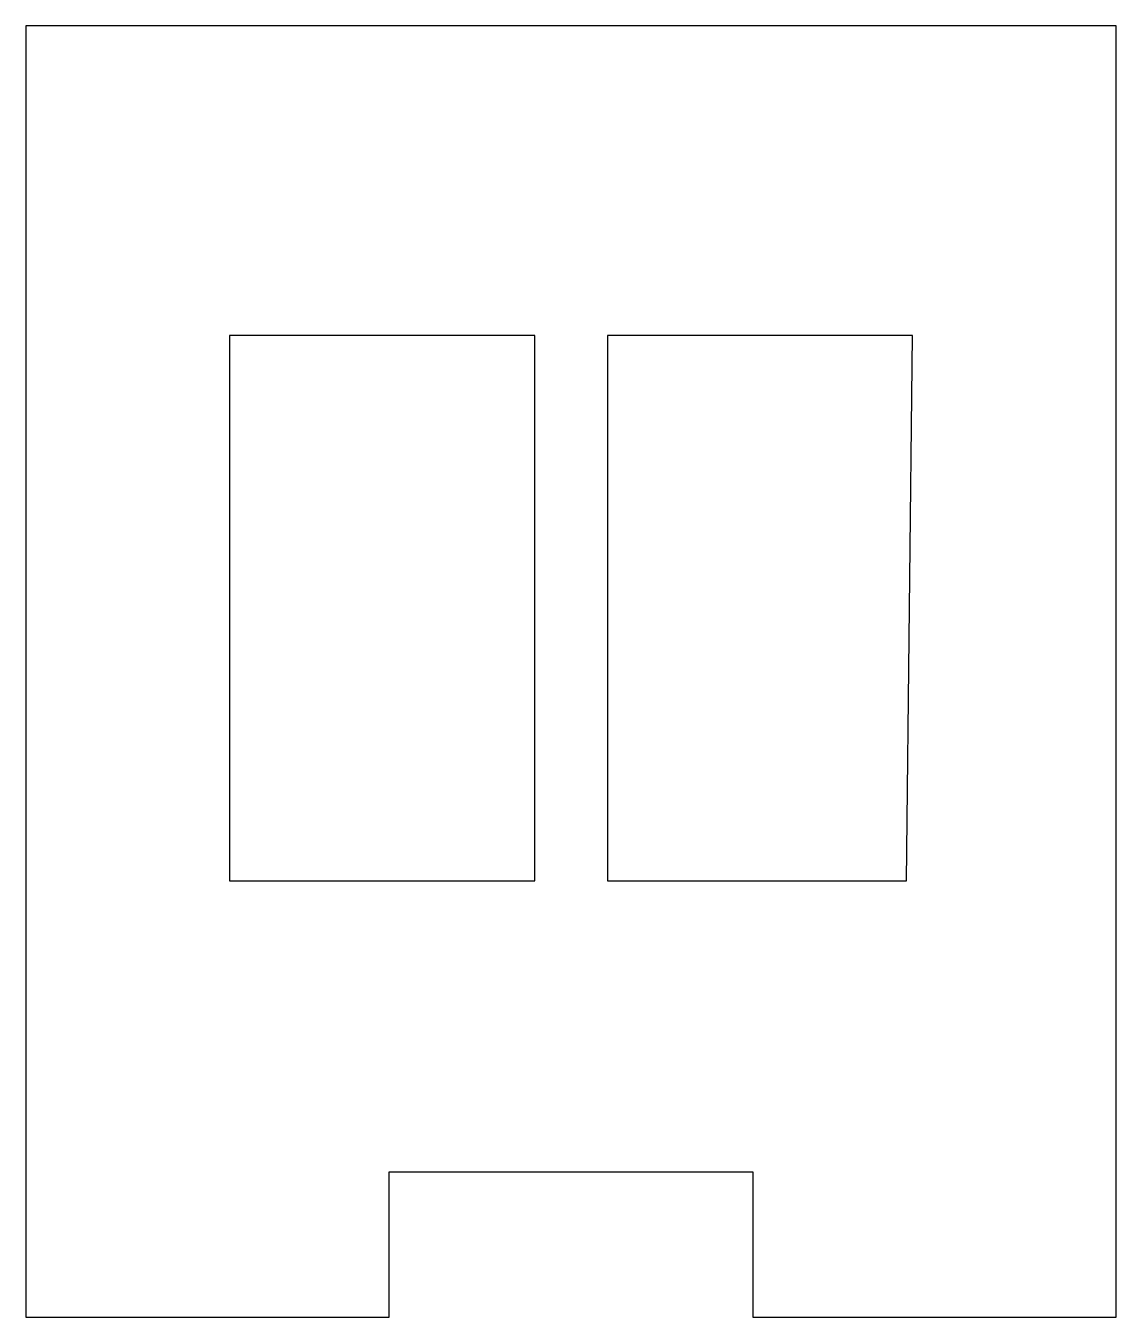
# Model space of a CAD drawing. Header units: millimetres. Extents: x -31.4 to -1.4, y -32.3 to 3.3.
import ezdxf

# ---------------------------------------------------------------- set-up
doc = ezdxf.new("R2010")
doc.units = ezdxf.units.MM
doc.layers.get('0').update_dxf_attribs({"linetype": 'CONTINUOUS'})

msp = doc.modelspace()

# ---------------------------------------------------------------- linework, layer by layer
for points in [[(-1.409, 3.26), (-31.409, 3.26), (-31.409, -28.633), (-31.409, -32.26), (-21.409, -32.26), (-21.409, -28.26), (-11.409, -28.26), (-11.409, -32.26), (-1.409, -32.26), (-1.409, -28.633)], [(-17.409, -5.26), (-25.809, -5.26), (-25.809, -20.26), (-17.409, -20.26)], [(-7.175, -20.26), (-7.009, -5.26), (-15.409, -5.26), (-15.409, -20.26)]]:
    msp.add_lwpolyline(points, close=True)

doc.saveas('drawing.dxf')
